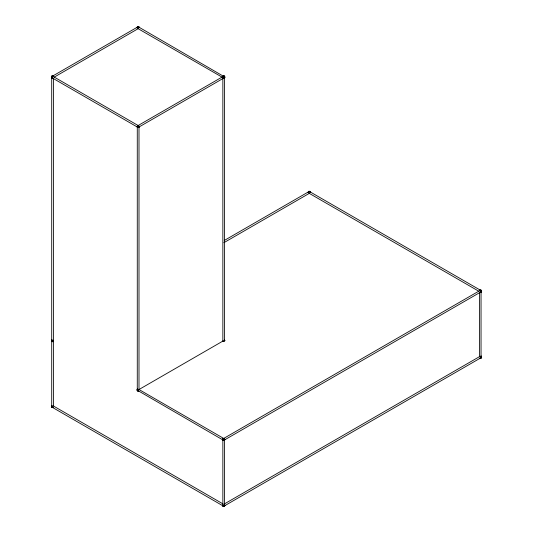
<?xml version="1.0" encoding="UTF-8"?>
<svg xmlns="http://www.w3.org/2000/svg" width="533" height="533" viewBox="0 0 533 533"><rect width="100%" height="100%" fill="white"/><g stroke="black" fill="none" stroke-linecap="round" stroke-linejoin="round"><path stroke-width="0.8" d="M137.534 125.462L137.534 127.56L139.346 126.514L137.534 125.462L138.74 125.462L138.74 127.56L136.928 126.514L138.74 125.462M224.32 438.379L222.501 439.425L224.32 440.471L224.32 438.379L223.107 438.379L222.501 439.425L223.107 440.471L224.919 439.425L223.107 438.379L223.107 440.471M308.081 192.393L308.68 191.34L309.287 191.693L309.893 191.34L309.893 192.04L308.68 192.04L308.68 191.34L309.893 191.34L310.499 192.393L309.893 191.34L308.68 191.34L308.081 192.393L308.434 192.886M481.046 292.251L481.652 291.205L479.833 290.858L479.833 290.159L481.046 290.159L481.652 291.205L481.046 292.251L480.44 291.904L481.046 290.159L479.833 290.159M53.167 76.059L51.954 76.059L51.954 78.151L52.56 77.805L51.954 76.059L53.167 76.059L53.167 76.759L51.348 77.105L51.954 78.151M51.708 341.107L53.413 341.107L51.708 341.107L51.954 339.561L51.348 340.614L51.954 341.66L53.167 341.66L53.167 340.261L51.348 340.614L51.954 341.66L53.167 341.66M51.708 405.993L51.954 407.538L52.56 407.185L51.954 406.139L51.954 407.538L53.167 407.538L51.954 407.538L51.348 406.486L51.954 405.44L51.348 406.486L51.708 406.985L222.994 505.877M223.107 504.951L222.501 505.304L223.107 506.35L224.32 504.951L224.919 505.304L224.32 506.35L223.107 506.35L222.854 505.797L223.107 504.951L224.32 506.35L224.919 505.304L224.566 504.811M481.292 356.59L481.046 358.129L479.833 358.129L481.046 358.129L481.652 357.083L481.046 356.031L481.652 357.083L481.046 358.129L480.44 357.783L481.046 356.73L481.652 357.083L481.046 357.43L481.046 290.159L481.292 291.698L224.433 439.998M52.56 407.185L51.708 406.985L51.708 76.612L52.56 76.406L51.954 76.059L51.348 77.105L51.708 77.598L138.134 127.5L137.534 126.161L138.74 126.161L138.134 127.207M224.32 78.151L224.919 77.105L224.32 76.059L223.107 76.059L223.107 76.759L224.919 77.105L224.32 78.151L223.713 77.805L224.32 76.059L223.107 76.059M51.954 76.059L51.348 77.105L51.954 77.452L51.708 76.612L138.134 26.71L138.74 26.65L139.346 27.696M138.74 127.56L139.346 126.514M223.713 341.313L224.32 340.261L224.919 340.614L223.713 341.313L222.854 341.107L222.854 78.431M223.713 440.125L224.32 439.079L223.107 439.079L223.713 440.411M224.32 440.471L224.919 439.425M138.274 125.601L52.56 76.119L51.708 77.598L52.56 77.805M137.281 28.189L136.928 27.696L137.534 26.65L138.74 26.65L138.74 27.35L137.534 27.35L138.134 26.71L224.919 77.105M223.107 76.759L223.713 76.119L224.566 77.598L138.853 127.087M308.68 192.04L309.287 191.4L480.579 290.298M223.713 506.29L224.32 505.65L224.32 506.35L223.107 506.35M479.833 290.858L480.44 290.219L481.046 290.858L481.292 291.698L480.44 291.904M54.133 77.185L138.274 28.609M138 125.601L223.713 76.119M224.32 76.059L223.713 76.406L224.566 76.612L224.32 76.059L224.566 77.598L223.713 77.805M137.281 127.007L138.74 126.161M224.293 240.476L309.287 191.4L309.893 192.04M51.708 340.121L51.954 341.66L52.56 341.313L51.954 340.261M223.847 242.708L309.426 193.299M51.954 406.139L51.348 406.486L51.954 406.839M138.846 389.61L223.001 341.02M223.58 438.512L480.44 290.219M222.854 439.918L224.32 439.079M224.433 503.898L479.72 356.51M224.433 505.877L481.292 357.576L481.046 356.73M51.954 341.66L53.413 341.107M480.44 357.783L481.292 357.576M224.566 439.752L224.566 505.797L222.854 505.797L222.501 505.304M137.534 28.049L136.928 27.696L137.534 26.65L138.74 27.35M138 28.609L222.854 77.598M309.153 193.299L478.867 291.284M138.853 389.443L223.847 438.519M222.994 439.998L136.928 390.016L137.534 388.97L136.928 390.016L137.534 390.369L137.534 391.069L138.74 391.069L137.534 391.069L137.281 390.516L137.281 126.847M53.28 405.913L222.994 503.898M52.56 76.119L53.167 76.759M224.566 340.121L224.919 340.614M136.928 126.514L137.534 127.56M138.993 27.203L138.74 26.65L138.134 26.996L137.534 26.65L137.534 27.35M222.854 341.107L223.107 341.66M224.32 340.261L224.566 341.107L224.566 77.445M224.32 504.951L224.566 505.797M479.587 292.524L479.587 356.75M222.854 439.752L222.854 505.797M138.993 126.847L138.993 389.683M53.413 78.431L53.413 406.159M481.292 290.712L481.046 291.551L481.652 291.205L481.292 290.712"/></g></svg>
